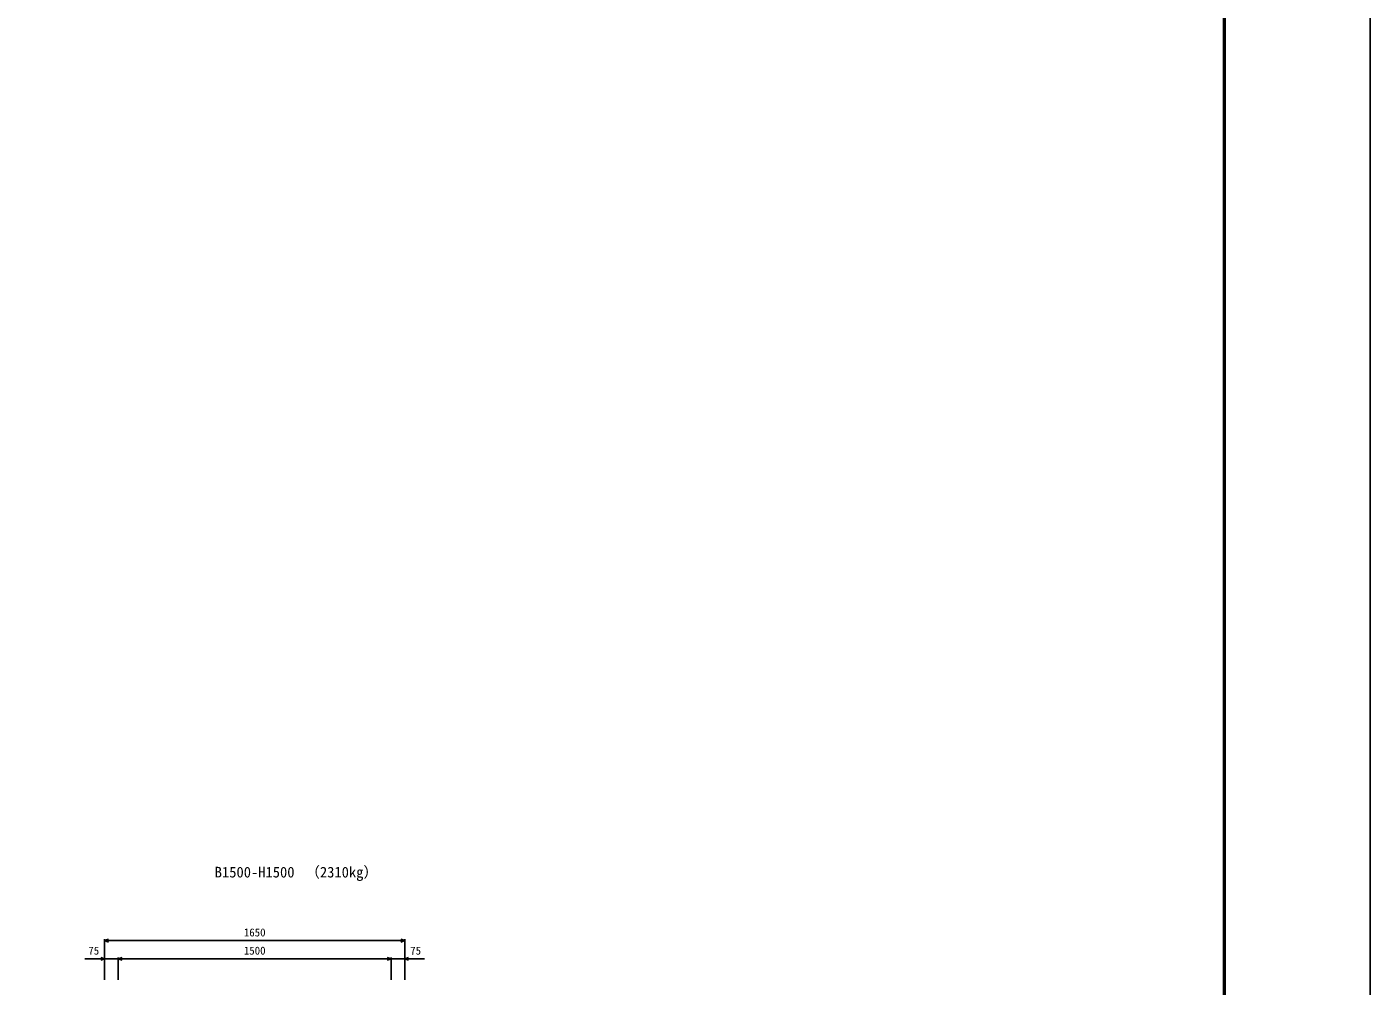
# Model space of a CAD drawing. Units: millimetres, scale not verified. Extents: x -33600 to 33600, y -11880 to 11880.
# Drawn here: x 26216 to 33600, y -5263 to 10 of the extents above; entities that cross this region are included whole.
import ezdxf
from ezdxf.enums import TextEntityAlignment as Align

# ---------------------------------------------------------------- set-up
doc = ezdxf.new("R2010")
doc.units = ezdxf.units.MM
doc.header["$LTSCALE"] = 40
for name, color, linetype, lineweight in [('0-0_DIM', 7, 'Continuous', 25), ('0-1_Defpoints', 5, 'Continuous', 25), ('0-6_TXT', 7, 'Continuous', 25), ('0-7_WAKU', 3, 'Continuous', 25)]:
    doc.layers.add(name, color=color, linetype=linetype, lineweight=lineweight)
doc.styles.add('ＭＳ ゴシック', font='')
doc.styles.get('ＭＳ ゴシック').set_extended_font_data('MS Gothic')

msp = doc.modelspace()

# ---------------------------------------------------------------- linework, layer by layer
at = {"layer": '0-0_DIM'}
for p, q in [((26643.16, -5005.4), (26643.16, -5227.9)), ((28293.16, -5012.9), (26643.16, -5012.9)), ((28293.16, -5005.4), (28293.16, -5227.9)), ((26534.78, -5112.9), (26643.16, -5112.9)), ((26718.16, -5112.9), (26643.16, -5112.9)), ((26718.16, -5105.4), (26718.16, -5227.9)), ((26718.16, -5112.9), (28218.16, -5112.9)), ((28218.16, -5105.4), (28218.16, -5227.9)), ((28218.16, -5112.9), (28293.16, -5112.9)), ((28401.53, -5112.9), (28293.16, -5112.9))]:
    msp.add_line(p, q, dxfattribs=at)
for points in [[(26664.3, -5020.6), (26643.16, -5012.9), (26664.3, -5005.21)], [(28272.01, -5005.21), (28293.16, -5012.9), (28272.01, -5020.6)], [(26622.01, -5105.21), (26643.16, -5112.9), (26622.01, -5120.6)], [(26739.3, -5120.6), (26718.16, -5112.9), (26739.3, -5105.21)], [(28197.01, -5105.21), (28218.16, -5112.9), (28197.01, -5120.6)], [(28314.3, -5105.21), (28293.16, -5112.9), (28314.3, -5120.6)]]:
    msp.add_lwpolyline(points, dxfattribs=at)
at = {"layer": '0-1_Defpoints'}
msp.add_lwpolyline([(0, -11880), (33600, -11880), (33600, 11880), (0, 11880)], close=True, dxfattribs=at)
at = {"layer": '0-7_WAKU', "lineweight": 50}
msp.add_lwpolyline([(800, -11080), (32800, -11080), (32800, 11080), (800, 11080)], close=True, dxfattribs=at)

# ---------------------------------------------------------------- texts
at = {"layer": '0-0_DIM', "style": 'ＭＳ ゴシック'}
for s, p in [('1650', (27408.16, -5002.9)), ('75', (26553.32, -5102.9)), ('1500', (27408.16, -5102.9)), ('75', (28323, -5102.9))]:
    msp.add_text(s, height=43.99, dxfattribs=at).set_placement(p, align=Align.BOTTOM_LEFT)
at = {"layer": '0-6_TXT', "style": 'ＭＳ ゴシック'}
for s, p in [('B1500-H1500', (27248.16, -4683.22)), ('（2310kg）', (27746.53, -4683.22))]:
    msp.add_text(s, height=58.65, dxfattribs=at).set_placement(p, align=Align.BOTTOM_LEFT)

doc.saveas('drawing.dxf')
